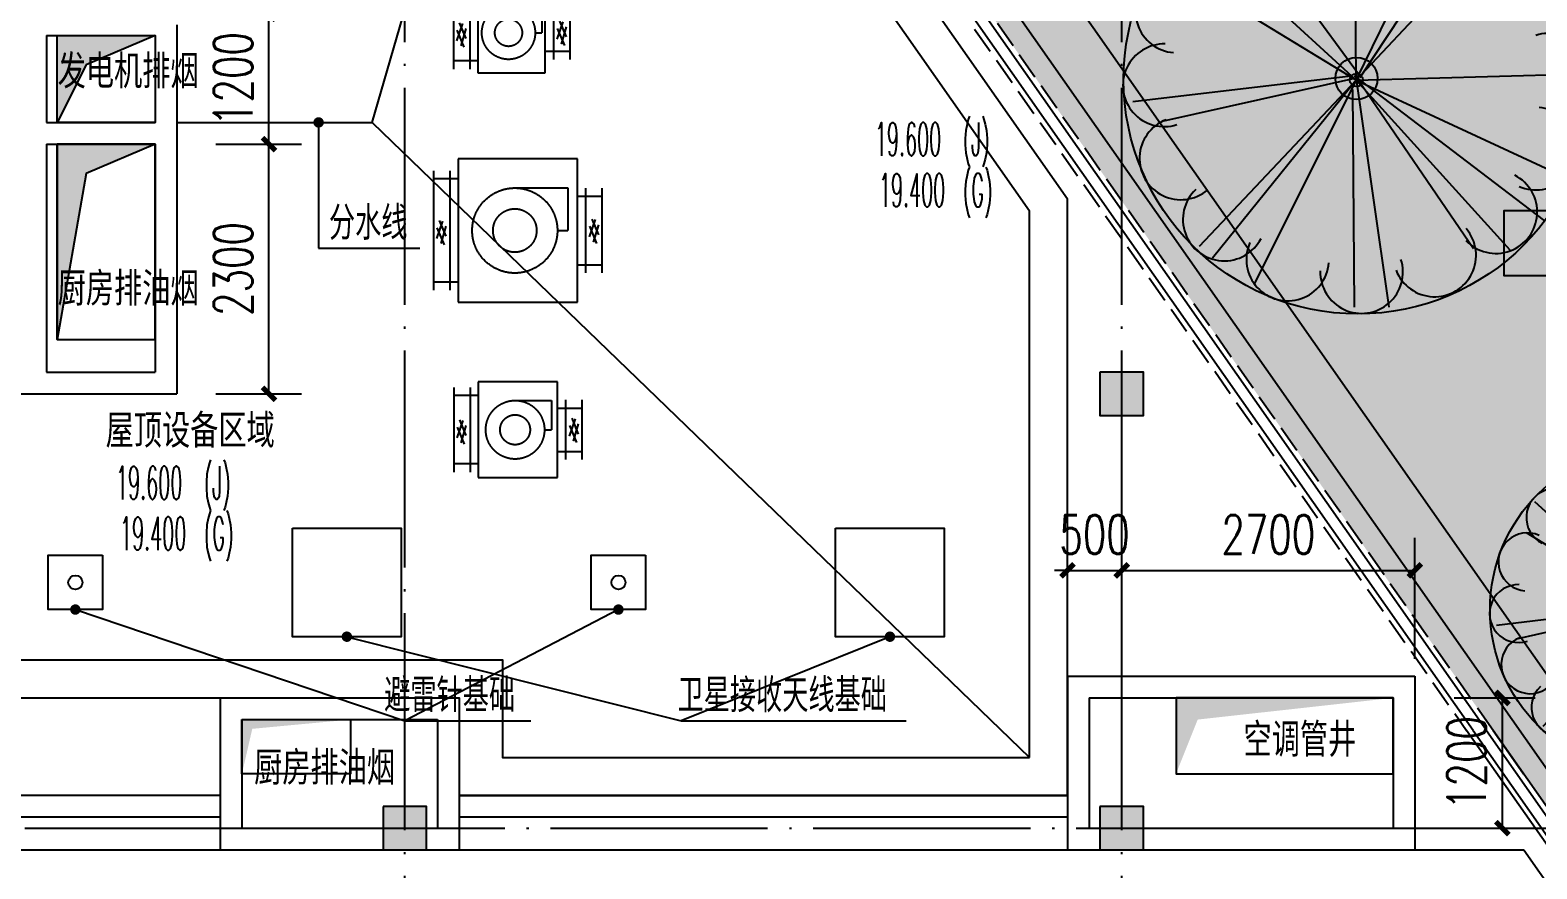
# Model space of a CAD drawing. Header units: millimetres. Extents: x 11476074 to 24729458, y -1239991 to 2813188.
# Drawn here: x 12574547 to 12588419, y 430038 to 437763 of the extents above; entities that cross this region are included whole.
import ezdxf

# ---------------------------------------------------------------- set-up
doc = ezdxf.new("R2010")
doc.units = ezdxf.units.MM
doc.header["$LTSCALE"] = 1000
for name, pattern in [('DASH', [0.35, 0.25, -0.1]), ('DASHED', [19.049999999999997, 12.7, -6.35]), ('DOTE', [2.4200000000000004, 2, -0.2, 0.02, -0.2])]:
    doc.linetypes.add(name, pattern=pattern)
for name, color, linetype in [('0风机', 1, 'Continuous'), ('20220819景观提资', 11, 'Continuous'), ('A-ANNO-DIMS', 3, 'Continuous'), ('A-ANNO-TEXT', 7, 'Continuous'), ('A-AXIS', 18, 'DOTE'), ('A-COLS', 6, 'Continuous'), ('A-DETL-0001', 1, 'Continuous'), ('A-WALL', 5, 'Continuous'), ('AXIS', 3, 'Continuous'), ('HZHZNEWPLOTLAYER#@$TT', 7, 'Continuous'), ('LA-DQ-deciduous', 62, 'Continuous'), ('LA-DQ-deciduous（图块层）', 62, 'Continuous'), ('LA-DQ-Q', 55, 'Continuous'), ('PUB_HATCH', 8, 'Continuous'), ('PUB_TEXT', 7, 'Continuous'), ('建筑-楼板开洞', 251, 'Continuous'), ('弱电线槽', 4, 'Continuous'), ('排水沟', 133, 'Continuous')]:
    doc.layers.add(name, color=color, linetype=linetype)
doc.layers.add('A-FLOR-PROJ', color=2, linetype='Continuous', lineweight=25)
doc.layers.add('ACS_PFG_F2', color=31, linetype='Continuous', lineweight=50)
doc.styles.add('_TCH_DIM', font='SIMPLEX.shx', dxfattribs={"width": 0.6, "bigfont": 'GBCBIG.shx'})
doc.styles.add('_TCH_DIM_T3', font='SIMPLEX', dxfattribs={"width": 0.7058823529411765, "bigfont": 'GBCBIG'})
doc.styles.add('TITXV', font='', dxfattribs={"width": 0.7})
doc.styles.add('宋体', font='', dxfattribs={"width": 0.65})
doc.styles.get('TITXV').set_extended_font_data('SimSun')
doc.styles.get('宋体').set_extended_font_data('SimSun')
doc.dimstyles.new('_TCH_ARCH&&120', dxfattribs={"dimtxt": 357, "dimasz": 120, "dimexe": 300, "dimexo": 360, "dimgap": 151.5, "dimtad": 1, "dimdec": 0, "dimzin": 0, "dimdsep": 46, "dimtxsty": '_TCH_DIM_T3', "dimblk": 'ARCHTICK', "dimcen": 0.09, "dimclrt": 7, "dimazin": 2, "dimtfac": 1, "dimtdec": 0, "dimtix": 1, "dimtmove": 2, "dimatfit": 3, "dimfxl": 0, "dimtolj": 1, "dimtzin": 0, "dimarcsym": 0})

# ---------------------------------------------------------------- blocks, each defined once
blk = doc.blocks.new('A$C63423BDE')
at = {"layer": '0风机', "color": 1}
for p, q in [((124.9997378438711, 1070.00014301762), (614.9997378438711, 1070.00014301762)), ((199.9997378438711, 920.0001430176198), (199.9997378438711, 1070.00014301762)), ((539.9997378438711, 920.0001430176198), (539.9997378438711, 1070.00014301762)), ((739.9997378438711, 845.0001430176198), (-0.0002621561288833618, 845.0001430176198)), ((-0.0002621561288833618, 845.0001430176198), (-0.0002621561288833618, 225.0001430176198)), ((124.9997378438711, 920.0001430176198), (614.9997378438711, 920.0001430176198)), ((199.9997378438711, 845.0001430176198), (199.9997378438711, 920.0001430176198)), ((539.9997378438711, 845.0001430176198), (539.9997378438711, 920.0001430176198)), ((739.9997378438711, 225.0001430176198), (739.9997378438711, 845.0001430176198)), ((-0.0002621561288833618, 225.0001430176198), (739.9997378438711, 225.0001430176198)), ((34.99973784387112, 150.0001430176198), (704.9997378438711, 150.0001430176198)), ((109.9997378438711, 225.0001430176198), (109.9997378438711, 150.0001430176198)), ((109.9997378438711, 150.0001430176198), (109.9997378438711, 0.0001430176198482513)), ((629.9997378438711, 225.0001430176198), (629.9997378438711, 150.0001430176198)), ((629.9997378438711, 150.0001430176198), (629.9997378438711, 0.0001430176198482513)), ((34.99973784387112, 0.0001430176198482513), (704.9997378438711, 0.0001430176198482513))]:
    blk.add_line(p, q, dxfattribs=at)
at = {"layer": '0风机', "color": 8}
for p, q in [((409.1436584815383, 1039.991908650845), (264.6766064837575, 979.4016794972122)), ((269.550550609827, 1007.483007710427), (429.4571244418621, 952.3980302773416)), ((316.5129660367966, 1036.687459211797), (476.4195398613811, 990.4186749868095)), ((488.5432344377041, 1023.4696614407), (330.8450659438968, 957.3676885180175)), ((423.2632879093289, 115.6319553516805), (278.7962359040976, 55.0417261980474)), ((283.6701800376177, 83.12305441126227), (443.5767538622022, 28.03807697817683)), ((330.6325954645872, 112.3275059126318), (490.5391692891717, 66.05872168764472)), ((502.6628638654947, 99.10970814153552), (344.9646953716874, 33.00773523375392))]:
    blk.add_line(p, q, dxfattribs=at)
at = {"layer": '0风机', "color": 8, "linetype": 'DASHED', "ltscale": 0.5}
for p, q in [((124.5556478872895, 812.0952687673271), (369.9997378438711, 812.0952687673271)), ((124.5556478872895, 506.3940939418972), (124.5556478872895, 812.0952687673271)), ((369.9997378438711, 751.8381838910282), (369.9997378438711, 812.0952687673271))]:
    blk.add_line(p, q, dxfattribs=at)
for radius in [245.4440899573266, 125.4440899573266]:
    blk.add_circle((369.9997378438711, 506.3940939418972), radius, dxfattribs=at)
blk = doc.blocks.new('A$C66DF000A')
at = {"layer": '0风机'}
for p, q in [((164.9992314875126, 1179.999892726541), (714.9992314875126, 1179.999892726541)), ((239.9992314875126, 1029.999892726541), (239.9992314875126, 1179.999892726541)), ((639.9992314875126, 1029.999892726541), (639.9992314875126, 1179.999892726541)), ((164.9992314875126, 1029.999892726541), (714.9992314875126, 1029.999892726541)), ((239.9992314875126, 954.9998927265406), (239.9992314875126, 1029.999892726541)), ((639.9992314875126, 954.9998927265406), (639.9992314875126, 1029.999892726541)), ((-0.000768512487411499, 954.9998927265406), (-0.000768512487411499, 224.9998927265406)), ((879.9992314875126, 954.9998927265406), (-0.000768512487411499, 954.9998927265406)), ((879.9992314875126, 224.9998927265406), (879.9992314875126, 954.9998927265406)), ((-0.000768512487411499, 224.9998927265406), (879.9992314875126, 224.9998927265406)), ((49.99923148751259, 149.9998927265406), (829.9992314875126, 149.9998927265406)), ((124.9992314875126, 224.9998927265406), (124.9992314875126, 149.9998927265406)), ((124.9992314875126, 149.9998927265406), (124.9992314875126, -0.0001072734594345093)), ((754.9992314875126, 224.9998927265406), (754.9992314875126, 149.9998927265406)), ((754.9992314875126, 149.9998927265406), (754.9992314875126, -0.0001072734594345093)), ((49.99923148751259, -0.0001072734594345093), (829.9992314875126, -0.0001072734594345093))]:
    blk.add_line(p, q, dxfattribs=at)
at = {"layer": '0风机', "color": 8}
for p, q in [((479.1431521475315, 1149.991658344865), (334.6761001050472, 1089.401429191232)), ((339.5500442683697, 1117.482757404447), (499.4566181004047, 1062.39777995646)), ((386.5124596655369, 1146.687208905816), (546.419033497572, 1100.418424680829)), ((558.5427280962467, 1133.469411149621), (400.8445595800877, 1067.367438212037)), ((493.2627815902233, 115.6317050606012), (348.795729547739, 55.04147590696812)), ((353.6696737110615, 83.12280412018299), (513.5762475430965, 28.03782667219639)), ((400.6320891082287, 112.3272556215525), (560.5386629402637, 66.05847139656544)), ((572.6623575389385, 99.1094578653574), (414.9641890227795, 33.00748492777348))]:
    blk.add_line(p, q, dxfattribs=at)
at = {"layer": '0风机', "color": 8, "linetype": 'DASHED', "ltscale": 0.5}
for p, q in [((170.0107325613499, 901.0163356214762), (439.9992314875126, 901.0163356214762)), ((170.0107325613499, 564.7450432926416), (170.0107325613499, 901.0163356214762)), ((439.9992314875126, 834.733542278409), (439.9992314875126, 901.0163356214762))]:
    blk.add_line(p, q, dxfattribs=at)
for radius in [269.9884989530593, 137.9884989530593]:
    blk.add_circle((439.9992314875126, 564.7450432926416), radius, dxfattribs=at)
blk = doc.blocks.new('A$C559A2C73')
at = {"layer": '0风机'}
for p, q in [((270.0008267611265, 1550.000055320561), (1050.000826761127, 1550.000055320561)), ((345.0008267611265, 1400.000055320561), (345.0008267611265, 1550.000055320561)), ((975.0008267611265, 1400.000055320561), (975.0008267611265, 1550.000055320561)), ((270.0008267611265, 1400.000055320561), (1050.000826761127, 1400.000055320561)), ((345.0008267611265, 1325.000055320561), (345.0008267611265, 1400.000055320561)), ((975.0008267611265, 1325.000055320561), (975.0008267611265, 1400.000055320561)), ((1320.000826761127, 1325.000055320561), (0.0008267611265182495, 1325.000055320561)), ((0.0008267611265182495, 1325.000055320561), (0.0008267611265182495, 225.0000553205609)), ((1320.000826761127, 225.0000553205609), (1320.000826761127, 1325.000055320561)), ((0.0008267611265182495, 225.0000553205609), (1320.000826761127, 225.0000553205609)), ((110.0008267611265, 150.0000553205609), (1210.000826761127, 150.0000553205609)), ((185.0008267611265, 225.0000553205609), (185.0008267611265, 150.0000553205609)), ((185.0008267611265, 150.0000553205609), (185.0008267611265, 5.532056093215942e-05)), ((1135.000826761127, 225.0000553205609), (1135.000826761127, 150.0000553205609)), ((1135.000826761127, 150.0000553205609), (1135.000826761127, 5.532056093215942e-05)), ((110.0008267611265, 5.532056093215942e-05), (1210.000826761127, 5.532056093215942e-05))]:
    blk.add_line(p, q, dxfattribs=at)
at = {"layer": '0风机', "color": 8}
for p, q in [((699.1447474211454, 1519.991820938885), (554.6776953786612, 1459.401591785252)), ((559.5516395419836, 1487.482919998467), (719.4582133740187, 1432.39794255048)), ((606.5140549391508, 1516.687371499836), (766.4206287711859, 1470.418587274849)), ((778.5443233698606, 1503.469573743641), (620.8461548537016, 1437.367600806057)), ((713.2643768042326, 115.6318676546216), (568.797324821353, 55.04163850098848)), ((573.6712689250708, 83.12296671420336), (733.5778427571058, 28.03798926621675)), ((620.6336843818426, 112.3274182155728), (780.5402582138777, 66.0586339905858)), ((792.6639527529478, 99.10962045937777), (634.9657842963934, 33.00764752179384))]:
    blk.add_line(p, q, dxfattribs=at)
at = {"layer": '0风机', "color": 8, "linetype": 'DASHED', "ltscale": 0.5}
for p, q in [((267.9775262922049, 1235.964579589665), (660.0008267611265, 1235.964579589665)), ((267.9775262922049, 747.698663122952), (267.9775262922049, 1235.964579589665)), ((660.0008267611265, 1139.721963591874), (660.0008267611265, 1235.964579589665))]:
    blk.add_line(p, q, dxfattribs=at)
for radius in [392.0233004798422, 200.3593004798422]:
    blk.add_circle((660.0008267611265, 747.698663122952), radius, dxfattribs=at)
blk = doc.blocks.new('A$C116B2636')
at = {"layer": 'ACS_PFG_F2', "rotation": 270}
for name, p in [('A$C63423BDE', (11332.5893201232, 16861.91838283325, -12170)), ('A$C559A2C73', (11149.30176527798, 15330.28564550227)), ('A$C66DF000A', (11334.84184389934, 13275.24244255025))]:
    blk.add_blockref(name, p, dxfattribs=at)
blk = doc.blocks.new('_FZH')
blk.add_lwpolyline([(-0.5, -0.5), (0.5, -0.5), (0.5, 0.5), (-0.5, 0.5)], close=True)
at = {"layer": 'PUB_HATCH'}
blk.add_solid([(-0.5, -0.5), (0.5, -0.5), (-0.5, 0.5), (0.5, 0.5)], dxfattribs=at)
blk = doc.blocks.new('asdgsdfgdf')
at = {"layer": 'A-COLS', "color": 5, "xscale": 400, "yscale": 400, "zscale": 400, "rotation": 270}
blk.add_blockref('_FZH', (-19699.98514414765, 70300.00000022352), dxfattribs=at)
at = {"layer": 'A-COLS', "xscale": 400, "yscale": 400, "zscale": 400, "rotation": 270}
for p in [(-26299.98514414765, 66300.00000022352), (-19699.98514414765, 66300.00000022352)]:
    blk.add_blockref('_FZH', p, dxfattribs=at)
blk = doc.blocks.new('A$C4c64bcbb')
at = {"layer": '弱电线槽', "color": 3}
for points in [[(-7342.795708164573, 3113.439372564666), (-6342.795708164573, 3113.439372564666), (-6342.795708164573, 2113.439372564666), (-7342.795708164573, 2113.439372564666)], [(-2342.795708164573, 3113.439372564666), (-1342.795708164573, 3113.439372564666), (-1342.795708164573, 2113.439372564666), (-2342.795708164573, 2113.439372564666)], [(-9092.733208164573, 2863.251872564782), (-9092.733208164573, 2363.251872564782), (-9592.733208164573, 2363.251872564666), (-9592.733208164573, 2863.251872564782)], [(-4092.733208164573, 2863.251872564782), (-4092.733208164573, 2363.251872564782), (-4592.733208164573, 2363.251872564666), (-4592.733208164573, 2863.251872564782)]]:
    blk.add_lwpolyline(points, close=True, dxfattribs=at)
for centre in [(-9342.733208164573, 2613.251872564666), (-4342.733208164573, 2613.251872564666)]:
    blk.add_circle(centre, 65, dxfattribs=at)
blk = doc.blocks.new('小叶榄仁（原有）')
at = {"layer": 'LA-DQ-Q'}
h = blk.add_hatch(color=256, dxfattribs=at)
edge = h.paths.add_edge_path()
edge.add_arc((-10.94041240284787, 1.935175598264323), 247.6300005471847, 0, 360)
at = {"layer": 'LA-DQ-deciduous'}
for p, q in [((-13.14831677800248, -15.8475344634935, -1.584445386208897e-09), (-35.03949283435213, 2666.864958643346, -1.584445386208897e-09)), ((-13.14831677776965, -15.84753375510627, -1.584445386208897e-09), (1160.40104166116, 2396.663077100777, -1.584445386208897e-09)), ((44.10817210353707, 34.35302830733417, -1.584445386208897e-09), (1341.96316183871, 1999.728234298309, -1.584445386208897e-09)), ((-13.14831677776965, -15.84753375510627, -1.584445386208897e-09), (-1991.770320501171, 1795.914180411492, -1.584445386208897e-09)), ((-1355.142298621122, 1918.682550363374, -1.584445386208897e-09), (44.10817210353707, 14.09097943759116, -1.584445386208897e-09)), ((-13.14831677776965, -15.84753375510627, -1.584445386208897e-09), (1820.895509304017, 1942.138366076178, -1.584445386208897e-09)), ((-13.14831748650613, -15.84753375510627, -1.584445386208897e-09), (-2130.398976361605, 1273.308554119678, -1.584445386208897e-09)), ((-2632.718815616561, -269.571006815866, -1.584445386208897e-09), (-77.56578233441542, 34.35302830731962, -1.584445386208897e-09)), ((-2267.696953719009, -492.4485212949658, -1.584445386208897e-09), (3.549668687166559, 14.09097943747474, -1.584445386208897e-09)), ((-37.00727891805218, 34.35302830733417, -1.584445386208897e-09), (2193.680840071531, -1667.621402173987, -1.584445386208897e-09)), ((-13.14831677776965, -15.84753375510627, -1.584445386208897e-09), (2668.671082520163, 56.74896100023761, -1.584445386208897e-09)), ((-13.14831677776965, -15.84753375510627, -1.584445386208897e-09), (-1854.930697494183, -1966.55591983987, -1.584445386208897e-09)), ((-13.14831677776965, -15.84753375510627, -1.584445386208897e-09), (-1698.090495442731, -2103.524568208959, -1.584445386208897e-09)), ((-13.14831748650613, -15.84753375510627, -1.584445386208897e-09), (-1213.436633325175, -2415.166917541181, -1.584445386208897e-09)), ((-57.28730817767064, -127.7400136891374, -1.584445386208897e-09), (-37.00727891804854, -2680.702078474205, -1.584445386208897e-09)), ((-16.72880546981105, -6.170232014716021, -1.584445386208897e-09), (368.5715298762152, -2680.702078474205, -1.584445386208897e-09)), ((-13.14831677776965, -15.84753375510627, -1.584445386208897e-09), (2418.841798178626, -1148.477052300572, -1.584445386208897e-09)), ((-13.14831677800248, -15.8475344634935, -1.584445386208897e-09), (1785.911513370698, -2006.025735055431, -1.584445386208897e-09)), ((3.549668686933728, -6.170232014614157, -1.584445386208897e-09), (1362.241635286955, -1991.807486875434, -1.584445386208897e-09))]:
    blk.add_line(p, q, dxfattribs=at)
blk.add_circle((-13.14830260839517, -15.84751887700986, -1.584445386208897e-09), 76.45409421031684, dxfattribs=at)
for centre, start, end in [((-74.91735145705024, 2235.526315683048, -1.584445386208897e-09), 358.5696050999313, 197.8385093945923), ((-931.7789359188137, 2040.512699475745, -1.584445386208897e-09), 21.06960509602557, 220.3385093966247), ((791.3480087986718, 2087.788672021241, -1.584445386208897e-09), 336.0696051001028, 175.3385093937526), ((-1648.787336134814, 1532.436878962573, -1.584445386208897e-09), 43.5696050953705, 242.8385093943065), ((1535.136095939906, 1619.791485601832, -1.584445386208897e-09), 313.5696051044858, 152.8385093975231), ((-2116.784523262639, 788.6487918214407, -1.584445386208897e-09), 66.0696051001222, 265.3385093867491), ((2043.211917161483, 902.7830853857013, -1.584445386208897e-09), 291.0696051047595, 130.3385093970581), ((2238.225533368535, 45.92150092427619, -1.584445386208897e-09), 268.5696050995525, 107.8385093965122), ((-2264.522166924311, -77.61656843438686, -1.584445386208897e-09), 88.56960509955246, 287.8385093965122), ((2090.487888998126, -820.3438593314349, -1.584445386208897e-09), 246.0696051001222, 85.33850938674918), ((-2069.508550717255, -934.4781536041846, -1.584445386208897e-09), 111.0696051047596, 310.3385093970581), ((1622.490702579034, -1564.131947181173, -1.584445386208897e-09), 223.5696050953705, 62.83850939430651), ((-1561.432730204189, -1651.486553820316, -1.584445386208897e-09), 133.5696051044858, 332.8385093975231), ((905.4823023630379, -2072.207767694359, -1.584445386208897e-09), 201.0696050960256, 40.33850939662477), ((-817.6446430627184, -2119.483740239739, -1.584445386208897e-09), 156.0696051001027, 355.3385093937526), ((48.62071719300366, -2267.221383901531, -1.584445386208897e-09), 178.5696050999313, 17.83850939860628)]:
    blk.add_arc(centre, 484.8509455513855, start, end, dxfattribs=at)
at = {"layer": 'LA-DQ-Q'}
for centre, radius in [((4.710164089923637, -12.18804854933114, -1.584445386208897e-09), 2745.916329502918), ((-10.94041240284787, 1.935175598264323, -1.584445386208897e-09), 247.6300005471847)]:
    blk.add_circle(centre, radius, dxfattribs=at)
blk = doc.blocks.new('A$C2E1F4B8B')
at = {"layer": '20220819景观提资'}
h = blk.add_hatch(dxfattribs=at)
h.set_pattern_fill('草坪或沼泽', color=68, scale=200)
h.set_pattern_definition([(0, (-25387.84065785818, -126494.3412717869), (800, 800), [120, -24, 32, -24, 120, -480]), (0, (-25427.84065785818, -126470.3412717869), (800, 800), [80, -60, 120, -60, 80, -400]), (0, (-25147.84065785818, -126150.3412717869), (800, 800), [100, -40, 100, -560]), (0, (-25547.84065785818, -125990.3412717869), (800, 800), [40, -80, 40, -640]), (90, (-25467.84065785818, -125990.3412717869), (-799.9999999999999, 800), [72, -728]), (90, (-25227.84065785818, -126470.3412717869), (-799.9999999999999, 800), [80, -720]), (90, (-25027.84065785818, -126150.3412717869), (-799.9999999999999, 800), [80, -720]), (45, (-25123.84065785818, -126478.3412717869), (8.881784197001252e-14, 800.0000000152198), [80, -1051.3708496]), (135, (-25331.84065785818, -126478.3412717869), (-800.0000000152198, 8.881784197001252e-14), [80, -1051.3708496]), (63.43494882, (-25147.84065785818, -126474.3412717869), (4.07989197981351e-08, 800.0000000000751), [79.99999999999966, -1708.854381599994]), (75.96375653, (-25187.84065785818, -126470.3412717869), (2.895186312912301e-08, 799.9999998801562), [80, -3218.4845008]), (75.96375653, (-24987.84065785818, -126150.3412717869), (2.895186312912301e-08, 799.9999998801562), [64, -3234.4845008]), (75.96375653, (-25451.84065785818, -125990.3412717869), (2.895186312912301e-08, 799.9999998801562), [56.00000000000001, -3242.4845008]), (104.03624347, (-25267.84065785818, -126470.3412717869), (-2.895177431128104e-08, 799.9999998801561), [80, -3218.4845008]), (104.03624347, (-25067.84065785818, -126150.3412717869), (-2.895177431128104e-08, 799.9999998801561), [64, -3234.4845008]), (104.03624347, (-25483.84065785818, -125990.3412717869), (-2.895177431128104e-08, 799.9999998801561), [56.00000000000001, -3242.4845008]), (116.5650512, (-25307.84065785818, -126474.3412717869), (-3.200518516877082e-07, 800.0000000000751), [79.99999999999966, -1708.853438159995])])
edge = h.paths.add_edge_path()
edge.add_arc((44235.03302104585, 65460.19666857913), 1750.281827330589, 359.9999999999981, 395.0919296702629)
edge.add_line((45667.16734756716, 66466.41620023368), (38842.05902526341, 76200.00064780674))
edge.add_line((38842.05902526341, 76200.00064780674), (37506.00188682973, 76200.00064780674))
edge.add_line((37506.00188682973, 76200.00064780674), (37234.90337568149, 76200.00064780674))
edge.add_line((37234.90337568149, 76200.00064780674), (37234.90337564051, 77700.00064878678))
edge.add_line((37234.90337564051, 77700.00064878678), (35934.90337568149, 77700.00064864435))
edge.add_line((35934.90337568149, 77700.00064864435), (34734.90337615088, 77700.00064864196))
edge.add_line((34734.90337615088, 77700.00064864196), (34734.90337615088, 85100.00064847118))
edge.add_line((34734.90337615088, 85100.00064847118), (34979.15078326128, 85192.41365964763))
edge.add_line((34979.15078326128, 85192.41365964763), (32340.76100268587, 83499.46398145228))
edge.add_line((32340.76100268587, 83499.46398145228), (32534.90337567963, 83500.0006484706))
edge.add_line((32534.90337567963, 83500.0006484706), (28299.1942888163, 83500.0006484706))
edge.add_line((28299.1942888163, 83500.0006484706), (28299.1942888163, 81108.01779704524))
edge.add_line((28299.1942888163, 81108.01779704524), (28299.1942888163, 78471.41128980304))
edge.add_line((28299.1942888163, 78471.41128980304), (32556.41195427999, 78468.58075166022))
edge.add_line((32556.41195427999, 78468.58075166022), (32556.41195427999, 73287.2103908073))
edge.add_line((32556.41195427999, 73287.2103908073), (35556.41195427999, 73287.2103908073))
edge.add_line((35556.41195427999, 73287.2103908073), (35556.41195427999, 72687.21039080725))
edge.add_line((35556.41195427999, 72687.21039080725), (38201.07197054662, 72687.21039080719))
edge.add_line((38201.07197054662, 72687.21039080719), (38201.07197054662, 73587.21039080719))
edge.add_line((38201.07197054662, 73587.21039080719), (40001.07197054662, 73587.21039080719))
edge.add_line((40001.07197054662, 73587.21039080719), (40001.07197054662, 71787.21039080719))
edge.add_line((40001.07197054662, 71787.21039080719), (38201.07197054662, 71787.21039080719))
edge.add_line((38201.07197054662, 71787.21039080719), (33618.63280291297, 71787.21039080725))
edge.add_line((33618.63280291297, 71787.21039080725), (33618.63280291297, 72687.2103908073))
edge.add_line((33618.63280291297, 72687.2103908073), (32556.41195427999, 72687.2103908073))
edge.add_line((32556.41195427999, 72687.2103908073), (32556.41195427999, 73287.2103908073))
edge.add_line((32556.41195427999, 73287.2103908073), (32556.41195427999, 78468.58075166022))
edge.add_line((32556.41195427999, 78468.58075166022), (28299.1942888163, 78471.41128980304))
edge.add_line((28299.1942888163, 78471.41128980304), (28299.1942888163, 81108.01779704524))
edge.add_line((28299.1942888163, 81108.01779704524), (28299.1942888163, 83500.0006484706))
edge.add_line((28299.1942888163, 83500.0006484706), (32768.9294820521, 84300.00064870104))
edge.add_line((32768.9294820521, 84300.00064870104), (33817.1908488404, 84300.00064870104))
edge.add_line((33817.1908488404, 84300.00064870104), (34979.15078326128, 85192.41365964763))
edge.add_line((34979.15078326128, 85192.41365964763), (36171.93788168393, 86028.88482753438))
edge.add_line((36171.93788168393, 86028.88482753438), (33186.35082904622, 90286.3882864039))
edge.add_line((33186.35082904622, 90286.3882864039), (26614.80795762874, 85677.89035335666))
edge.add_arc((24692.27143556066, 88307.12063614314), 3257.145768707182, 271.3534578363299, 306.1748867744918, ccw=False)
edge.add_line((24769.20553999394, 85050.88358976843), (22434.90337610617, 85050.00064880704))
edge.add_arc((22408.27459586971, 82298.71859098191), 2751.41092053647, 89.44546976635137, 125.0366461313441)
edge.add_line((20828.68891207501, 84551.5326359488), (19610.36785474047, 83697.14726794005))
edge.add_arc((20198.54149036668, 80755.37029179418), 3000.000000504608, 35.03463536420662, 101.30652853263098, ccw=False)
edge.add_line((22654.95699187182, 82477.58482169168), (34282.36221253499, 65893.27553032362))
edge.add_arc((31825.94671132974, 64171.06100086292), 3000.000000007833, -54.965364639041525, 35.034635360664026, ccw=False)
edge.add_line((33548.16124080308, 61714.64549966651), (27598.92720438167, 57543.58515107376))
edge.add_arc((25876.71267491952, 60000.00065226614), 2999.999999998135, 270, 305.03463536082774, ccw=False)
edge.add_line((25876.71267491952, 57000.00065226789), (6534.903375452384, 57000.00065226801))
edge.add_arc((6534.903375452384, 60000.00065226801), 3000, 180, 270, ccw=False)
edge.add_line((3534.903375452384, 60000.00065226801), (3534.903375877067, 67789.64020911691))
edge.add_line((3534.903375877067, 67789.64020911691), (2225.692439511418, 66888.5942003557))
edge.add_arc((4120.704716337845, 64580.63048071286), 2986.263226929347, 129.3885766251655, 178.9922445954067)
edge.add_line((1134.903393598273, 64633.15211089753), (1134.903359249234, 55900.00066800026))
edge.add_line((1134.903359249234, 55900.00066800026), (5084.903371440247, 55900.00065226801))
edge.add_line((5084.903371440247, 55900.00065226801), (31718.62036191672, 55900.00065226801))
edge.add_line((31718.62036191672, 55900.00065226801), (31718.62036191672, 58600.00065226801))
edge.add_line((31718.62036191672, 58600.00065226801), (30245.18492887542, 58600.00065226801))
edge.add_line((30245.18492887542, 58600.00065226801), (30245.18492887542, 59000.00065226801))
edge.add_line((30245.18492887542, 59000.00065226801), (35469.94578374922, 59000.00065226801))
edge.add_line((35469.94578374922, 59000.00065226801), (35469.94578374922, 60499.95192970871))
edge.add_line((35469.94578374922, 60499.95192970871), (33405.96512493119, 60499.95397467166))
edge.add_line((33405.96512493119, 60499.95397467166), (33405.96512493119, 60899.95397467166))
edge.add_line((33405.96512493119, 60899.95397467166), (40285.23510343395, 60899.94715878792))
edge.add_line((40285.23510343395, 60899.94715878792), (40285.23964710534, 60899.94715880201))
edge.add_line((40285.23964710534, 60899.94715880201), (40285.23964710534, 61499.95274876029))
edge.add_line((40285.23964710534, 61499.95274876029), (42085.23964710534, 61499.95274876029))
edge.add_line((42085.23964710534, 61499.95274876029), (42085.23964710534, 60899.89944822114))
edge.add_line((42085.23964710534, 60899.89944822114), (45985.31484837644, 60899.81084136612))
edge.add_line((45985.31484837644, 60899.81084136612), (45985.31484837644, 65460.19666857907))
h.paths.add_polyline_path([(35284.90232702345, 75502.28238839738), (35284.90232702345, 76102.28238839738), (37084.90232702345, 76102.28238839738), (37084.90232702345, 75502.28238839738)], flags=16)
h.paths.add_polyline_path([(34684.90232702531, 76202.28238839738), (34684.90232702531, 77500.00064870104), (36484.90232702531, 77500.00064870104), (36484.90232702531, 76202.28238839738)], flags=16)
h.paths.add_polyline_path([(36184.90232702345, 74802.28238839738), (34384.90232702345, 74802.28238839738), (34384.90232702345, 75402.28238839738), (36184.90232702345, 75402.28238839738)], flags=16)
h.paths.add_polyline_path([(36184.90232702345, 74102.28238839738), (34384.90232702345, 74102.28238839738), (34384.90232702345, 74702.28238839738), (36184.90232702345, 74702.28238839738)], flags=16)
h.paths.add_polyline_path([(35556.41195427999, 73387.26369134634), (33756.41195427999, 73387.26369134634), (33756.41195427999, 73987.26369134634), (35556.41195427999, 73987.26369134634)], flags=16)
h.paths.add_polyline_path([(35556.41195427999, 73287.2103908073), (35556.41195427999, 72687.2103908073), (32556.41195427999, 72687.2103908073), (32556.41195427999, 73287.2103908073)], flags=17)
h.paths.add_polyline_path([(36335.92681469209, 71087.21039080719), (34535.92681469209, 71087.21039080719), (34535.92681469209, 71687.21039080719), (36335.92681469209, 71687.21039080719)], flags=16)
h.paths.add_polyline_path([(36335.92681469209, 70387.21039080719), (34835.92681469209, 70387.21039080719), (34835.92681469209, 70987.21039080719), (36335.92681469209, 70987.21039080719)], flags=16)
h.paths.add_polyline_path([(36635.92681469209, 69687.21039080719), (34835.92681469209, 69687.21039080719), (34835.92681469209, 70287.21039080719), (36635.92681469209, 70287.21039080719)], flags=16)
h.paths.add_polyline_path([(36635.92681469209, 67787.21039080719), (36635.92681469209, 69587.21039080719), (42635.92681469209, 69587.21039080719), (42635.92681469209, 67787.21039080719), (40835.92681469209, 67787.21039080719)], flags=16)
h.paths.add_polyline_path([(36535.92681469209, 67787.21039080719), (35785.209626792, 67787.21039080719), (35785.209626792, 69587.21039080719), (36535.92681469209, 69587.21039080719)], flags=16)
h.paths.add_polyline_path([(35785.209626792, 67087.21039080719), (35785.209626792, 67687.21039080719), (38785.209626792, 67687.21039080719), (38785.209626792, 67087.21039080719)], flags=16)
h.paths.add_polyline_path([(35934.90337600745, 65707.21039086534), (35934.90337610804, 66987.21039080719), (38634.90337610804, 66987.21039080719), (38634.90337600745, 65707.21039086534)], flags=16)
h.paths.add_polyline_path([(37585.209626792, 65093.55553246988), (37585.209626792, 65693.55553246988), (37585.20962670632, 65707.21039068943), (39385.20962670632, 65707.21039068943), (39385.209626792, 65693.60883300897), (39385.209626792, 65093.55553246988)], flags=16)
h.paths.add_polyline_path([(39485.209626792, 64393.55553246988), (39485.209626792, 65693.60883300897), (43444.67927092314, 65693.60883300897), (43444.67927092314, 65693.55553246994), (45244.67927092314, 65693.55553246994), (45244.67927092314, 63893.55553246994), (43444.67927092314, 63893.55553246994), (43444.67927092314, 64393.55553246988)], flags=16)
h.paths.add_polyline_path([(38131.28054163046, 63693.55553246982), (38131.28054163046, 64293.55553246982), (40831.28054163046, 64293.55553246994), (40831.28054163046, 63693.55553246994)], flags=16)
h.paths.add_polyline_path([(36985.209626792, 64393.55553246982), (36985.209626792, 64993.55553246982), (39385.209626792, 64993.55553246988), (39385.209626792, 64393.55553246988)], flags=16)
h.paths.add_polyline_path([(39385.20962670632, 65707.21039068943), (39385.209626792, 65693.60883300897), (37585.209626792, 65693.60883300897), (37585.20962670632, 65707.21039068943)], flags=0)
h.paths.add_polyline_path([(39631.28054163046, 62993.55553246994), (39631.28054163046, 63593.55553246994), (41431.28054163046, 63593.55553246994), (41431.28054163046, 62993.55553246994)], flags=16)
h.paths.add_polyline_path([(40531.28054163046, 62893.55553246994), (42031.28054163046, 62893.55553246994), (42031.28054163046, 62293.55553246994), (40531.28054163046, 62293.55553246994)], flags=16)
h.paths.add_polyline_path([(40531.28054163046, 62193.55553246994), (42331.28054163046, 62193.55553246994), (42331.28054163046, 61593.55553246994), (40531.28054163046, 61593.55553246994)], flags=16)
blk.add_lwpolyline([(35556.41195427999, 73287.21039080725), (35556.41195427999, 72687.21039080725), (32556.41195427999, 72687.21039080725), (32556.41195427999, 73287.21039080725)], close=True, dxfattribs=at)
at = {"layer": 'LA-DQ-deciduous（图块层）', "color": 0}
for p, xscale, yscale, zscale in [((31205.46538077667, 74502.82825344236, 1.244522275720567e-09), 0.7854624000000001, 0.7854624000000001, 0.7854624000000001), ((33933.22948940471, 69618.87816692749), 0.54982368, 0.54982368, 0.54982368)]:
    blk.add_blockref('小叶榄仁（原有）', p, dxfattribs=dict(at, xscale=xscale, yscale=yscale, zscale=zscale))
blk = doc.blocks.new('sdgsdgh')
at = {"color": 2}
for p, q in [((45956.06103700772, 78082.9169114955), (38799.94854158722, 88289.7670810466)), ((46078.19021257013, 78082.9169114955), (38881.82905829139, 88347.17423203128))]:
    blk.add_line(p, q, dxfattribs=at)
for points in [[(46078.19021257013, 78082.9169114951), (47925.91246757284, 75447.48821695923, -0.414213562373024), (47203.94817870483, 71338.50202014658), (41254.71414211579, 67167.44167143572, -0.1540694300666023), (39561.2031883169, 66632.91691439424), (20219.39388884604, 66632.91691439471, -0.4142135623730951), (17269.39388884604, 69582.91691439471), (17269.39388884604, 80758.58960328018, -0.2445382749205991), (18525.8829350397, 83174.06484623719), (32189.52105026878, 92753.76179731434, -0.4142135623929659), (36298.50724691153, 92031.7975083316)], [(45956.06103700772, 78082.91691149573), (47844.03195086867, 75390.08106597711, -0.4142135623729188), (47146.54102772474, 71420.3825368529), (41197.3069911357, 67249.32218814216, -0.1540694300669183), (39561.20318832248, 66732.91691439511), (20219.39388884604, 66732.91691439471, -0.414213562373095), (17369.39388884604, 69582.91691439471), (17369.39388884604, 80758.58960328018, -0.2445382749205936), (18583.29008601606, 83092.18432952679), (32246.92820124887, 92671.8812806079, -0.4142135623932658), (36216.6267301999, 91974.39035735402)]]:
    blk.add_lwpolyline(points, format="xyb", dxfattribs=at)
at = {"layer": 'A-DETL-0001', "linetype": 'DASH'}
for p, q in [((46139.25480034761, 78082.9169114955), (40524.76880194433, 86090.92648392991)), ((40361.0077685304, 85976.11218196631), (45894.99644922465, 78082.9169114955))]:
    blk.add_line(p, q, dxfattribs=at)
at = {"layer": 'A-DETL-0001'}
for p, q in [((47803.09169188701, 75361.37749138114), (45894.99644922838, 78082.91691149556)), ((47966.85272529908, 75476.19179334532), (46139.25480035134, 78082.91691149556)), ((46139.25480034947, 78082.91691149544), (46419.69832118414, 77682.91691149538))]:
    blk.add_line(p, q, dxfattribs=at)
at = {"layer": 'A-FLOR-PROJ'}
for p, q in [((34419.39388762787, 77482.91690122045), (31519.39388908632, 77482.91691081063)), ((42219.39388775453, 77482.91690122045), (36619.39388745092, 77482.91691081063)), ((34419.39388762787, 77282.91690135218), (31519.39388908632, 77282.91691081063)), ((42219.39388775453, 77282.91690135218), (36619.39388745092, 77282.91691081063))]:
    blk.add_line(p, q, dxfattribs=at)
blk = doc.blocks.new('_ArchTick')
at = {"color": 0, "linetype": 'ByBlock', "const_width": 0.4}
blk.add_lwpolyline([(-0.5, -0.5), (0.5, 0.5)], dxfattribs=at)
blk = doc.blocks.new('*D6950')
at = {"layer": 'A-ANNO-DIMS', "color": 0, "lineweight": -2, "transparency": 16777216}
for p, q in [((12576256.81071001, 436713.2142520924), (12577045.19175446, 436713.2142520924)), ((12576745.19175446, 434413.2142513021), (12576745.19175446, 436713.2142520924)), ((12576256.81071001, 434413.2142513021), (12577045.19175446, 434413.2142513021))]:
    blk.add_line(p, q, dxfattribs=at)
at = {"layer": 'Defpoints', "color": 0, "transparency": 16777216}
for p in [(12575896.81071001, 436713.2142520924), (12576745.19175446, 436713.2142520924), (12575896.81071001, 434413.2142513021)]:
    blk.add_point(p, dxfattribs=at)
at = {"layer": 'A-ANNO-DIMS', "color": 0, "lineweight": -2, "transparency": 16777216, "xscale": 120, "yscale": 120, "zscale": 120}
for p, rotation in [((12576745.19175446, 436713.2142520924), 90), ((12576745.19175446, 434413.2142513021), 270)]:
    blk.add_blockref('_ArchTick', p, dxfattribs=dict(at, rotation=rotation))
at = {"layer": 'A-ANNO-DIMS', "color": 7, "transparency": 16777216, "insert": (12576415.19175446, 435563.2142516993), "char_height": 357, "attachment_point": 5, "rotation": 90, "style": '_TCH_DIM_T3'}
blk.add_mtext('\\A1;2300', dxfattribs=at)
blk = doc.blocks.new('*D6951')
at = {"layer": 'A-ANNO-DIMS', "color": 0, "lineweight": -2, "transparency": 16777216}
for p, q in [((12576256.81071001, 437913.2142519818), (12577045.19175446, 437913.2142519818)), ((12576745.19175446, 436713.2142520924), (12576745.19175446, 437913.2142519818)), ((12576256.81071001, 436713.2142520924), (12577045.19175446, 436713.2142520924))]:
    blk.add_line(p, q, dxfattribs=at)
at = {"layer": 'Defpoints', "color": 0, "transparency": 16777216}
for p in [(12575896.81071001, 437913.2142519818), (12576745.19175446, 437913.2142519818), (12575896.81071001, 436713.2142520924)]:
    blk.add_point(p, dxfattribs=at)
at = {"layer": 'A-ANNO-DIMS', "color": 0, "lineweight": -2, "transparency": 16777216, "xscale": 120, "yscale": 120, "zscale": 120}
for p, rotation in [((12576745.19175446, 437913.2142519818), 90), ((12576745.19175446, 436713.2142520924), 270)]:
    blk.add_blockref('_ArchTick', p, dxfattribs=dict(at, rotation=rotation))
at = {"layer": 'A-ANNO-DIMS', "color": 7, "transparency": 16777216, "insert": (12576415.19175446, 437313.2142520391), "char_height": 357, "attachment_point": 5, "rotation": 90, "style": '_TCH_DIM_T3'}
blk.add_mtext('\\A1;1200', dxfattribs=at)
blk = doc.blocks.new('*D6972')
at = {"layer": 'A-ANNO-DIMS', "color": 0, "lineweight": -2, "transparency": 16777216}
for p, q in [((12584596.81071041, 431973.2142499677), (12584596.81071041, 433087.7083618633)), ((12587296.81071002, 431973.2142499677), (12587296.81071002, 433087.7083618633)), ((12584596.81071041, 432787.7083618633), (12587296.81071002, 432787.7083618633))]:
    blk.add_line(p, q, dxfattribs=at)
at = {"layer": 'Defpoints', "color": 0, "transparency": 16777216}
for p in [(12587296.81071002, 432787.7083618633), (12584596.81071041, 431613.2142499677), (12587296.81071002, 431613.2142499677)]:
    blk.add_point(p, dxfattribs=at)
at = {"layer": 'A-ANNO-DIMS', "color": 0, "lineweight": -2, "transparency": 16777216, "xscale": 120, "yscale": 120, "zscale": 120, "rotation": 180}
blk.add_blockref('_ArchTick', (12584596.81071041, 432787.7083618633), dxfattribs=at)
at = {"layer": 'A-ANNO-DIMS', "color": 0, "lineweight": -2, "transparency": 16777216, "xscale": 120, "yscale": 120, "zscale": 120}
blk.add_blockref('_ArchTick', (12587296.81071002, 432787.7083618633), dxfattribs=at)
at = {"layer": 'A-ANNO-DIMS', "color": 7, "transparency": 16777216, "insert": (12585946.81071022, 433117.7083618633), "char_height": 357, "attachment_point": 5, "style": '_TCH_DIM_T3'}
blk.add_mtext('\\A1;2700', dxfattribs=at)
blk = doc.blocks.new('*D6973')
at = {"layer": 'A-ANNO-DIMS', "color": 0, "lineweight": -2, "transparency": 16777216}
for p, q in [((12584096.81070972, 431973.2142499677), (12584096.81070972, 433087.7083618633)), ((12584596.81071041, 431973.2142499677), (12584596.81071041, 433087.7083618633)), ((12584096.81070972, 432787.7083618633), (12583976.81070972, 432787.7083618633)), ((12584096.81070972, 432787.7083618633), (12584596.81071041, 432787.7083618633)), ((12584596.81071041, 432787.7083618633), (12584716.81071041, 432787.7083618633))]:
    blk.add_line(p, q, dxfattribs=at)
at = {"layer": 'Defpoints', "color": 0, "transparency": 16777216}
for p in [(12584596.81071041, 432787.7083618633), (12584096.81070972, 431613.2142499677), (12584596.81071041, 431613.2142499677)]:
    blk.add_point(p, dxfattribs=at)
at = {"layer": 'A-ANNO-DIMS', "color": 0, "lineweight": -2, "transparency": 16777216, "xscale": 120, "yscale": 120, "zscale": 120}
blk.add_blockref('_ArchTick', (12584096.81070972, 432787.7083618633), dxfattribs=at)
at = {"layer": 'A-ANNO-DIMS', "color": 0, "lineweight": -2, "transparency": 16777216, "xscale": 120, "yscale": 120, "zscale": 120, "rotation": 180}
blk.add_blockref('_ArchTick', (12584596.81071041, 432787.7083618633), dxfattribs=at)
at = {"layer": 'A-ANNO-DIMS', "color": 7, "transparency": 16777216, "insert": (12584346.81071006, 433117.7083618633), "char_height": 357, "attachment_point": 5, "style": '_TCH_DIM_T3'}
blk.add_mtext('\\A1;500', dxfattribs=at)
blk = doc.blocks.new('*D6974')
at = {"layer": 'A-ANNO-DIMS', "color": 0, "lineweight": -2, "transparency": 16777216}
for p, q in [((12587656.81071002, 431613.2142499677), (12588402.29239112, 431613.2142499677)), ((12588102.29239112, 430413.2142500661), (12588102.29239112, 431613.2142499677)), ((12587656.81071002, 430413.2142500661), (12588402.29239112, 430413.2142500661))]:
    blk.add_line(p, q, dxfattribs=at)
at = {"layer": 'Defpoints', "color": 0, "transparency": 16777216}
for p in [(12587296.81071002, 431613.2142499677), (12588102.29239112, 431613.2142499677), (12587296.81071002, 430413.2142500661)]:
    blk.add_point(p, dxfattribs=at)
at = {"layer": 'A-ANNO-DIMS', "color": 0, "lineweight": -2, "transparency": 16777216, "xscale": 120, "yscale": 120, "zscale": 120}
for p, rotation in [((12588102.29239112, 431613.2142499677), 90), ((12588102.29239112, 430413.2142500661), 270)]:
    blk.add_blockref('_ArchTick', p, dxfattribs=dict(at, rotation=rotation))
at = {"layer": 'A-ANNO-DIMS', "color": 7, "transparency": 16777216, "insert": (12587772.29239112, 431013.2142500189), "char_height": 357, "attachment_point": 5, "rotation": 90, "style": '_TCH_DIM_T3'}
blk.add_mtext('\\A1;1200', dxfattribs=at)
blk = doc.blocks.new('qlzw')
at = {"layer": 'A-AXIS'}
for p, q in [((12444566.81185048, 979989.7590900622, -0.001322019020014728), (12444566.81071039, 1082989.759090747)), ((12451166.81185048, 979989.7590900622, -0.001322019020014728), (12451166.81071039, 1082989.759090747)), ((12416866.81071017, 1062289.759090748), (12486866.81071017, 1062289.759090747))]:
    blk.add_line(p, q, dxfattribs=at)
blk = doc.blocks.new('00')
at = {"layer": '建筑-楼板开洞'}
h = blk.add_hatch(color=256, dxfattribs=at)
h.dxf.hatch_style = 1
h.paths.add_polyline_path([(12574796.81070994, 436913.2142538681), (12574796.81070994, 437713.2142520925), (12575696.81070949, 437713.2142520925), (12575063.43677406, 437442.7603084211)])
h = blk.add_hatch(color=256, dxfattribs=at)
h.dxf.hatch_style = 1
h.paths.add_polyline_path([(12574796.81070977, 434913.2142520924), (12574796.81070994, 436713.2142520924), (12575696.81070949, 436713.2142520924), (12575063.43677406, 436442.760308421)])
h = blk.add_hatch(color=256, dxfattribs=at)
h.dxf.hatch_style = 1
h.paths.add_polyline_path([(12585096.81071041, 430913.2142156495), (12585096.81071096, 431613.2142162882), (12587096.81071042, 431613.214216659), (12585296.81071074, 431413.2142167249)])
h = blk.add_hatch(color=256, dxfattribs=at)
h.dxf.hatch_style = 1
h.paths.add_polyline_path([(12576496.81071052, 430913.214250729), (12576496.81071052, 431413.2142500422), (12577496.81071041, 431413.2142507821), (12576592.1217263, 431328.1938516152)])
at = {"layer": 'A-WALL'}
for p, q in [((12574696.81070898, 437713.2142527953), (12575696.81070898, 437713.2142527953)), ((12574696.81070898, 437713.2142527953), (12574696.81070898, 436913.2142518446)), ((12575696.81070898, 437713.2142527953), (12575696.81070898, 436913.2142518446)), ((12575896.81070967, 437813.2142522072), (12575896.81070967, 436813.2142522072)), ((12574696.81070898, 436913.2142518446), (12575696.81070898, 436913.2142518446)), ((12574696.81070987, 436713.2142526578), (12574696.81070987, 434613.2142504883)), ((12574696.81070987, 436713.2142526578), (12575696.8107097, 436713.2142526578)), ((12575696.8107097, 436713.2142526578), (12575696.8107097, 434613.2142504883)), ((12575896.81070967, 436813.2142522072), (12575896.81071001, 434413.2142513021)), ((12574696.81070987, 434613.2142504883), (12575696.8107097, 434613.2142504883)), ((12571796.81071007, 434413.2142508473), (12574596.81070967, 434413.214250855)), ((12574596.81070967, 434413.214250855), (12575896.81071001, 434413.2142513021)), ((12584096.8107101, 431813.2142504262), (12587296.8107108, 431813.2142503107)), ((12584096.8107101, 431813.2142504262), (12584096.8107101, 430213.2142503319)), ((12587296.8107108, 431813.2142503107), (12587296.8107108, 430213.2142502164)), ((12576296.81071029, 431613.2142499137), (12576296.81071029, 430213.214250889)), ((12576296.81071029, 431613.2142499137), (12578496.81071074, 431613.2142499137)), ((12578496.81071074, 431613.2142499137), (12578496.81071074, 430213.214250889)), ((12584296.8107101, 431613.214250115), (12587096.8107101, 431613.214250014)), ((12584296.8107101, 431613.214250115), (12584296.8107101, 430413.214250303)), ((12587096.8107101, 431613.214250014), (12587096.8107101, 430413.2142502019)), ((12576496.8107104, 431413.2142499135), (12576496.8107104, 430413.2142508891)), ((12576496.8107104, 431413.2142499135), (12578296.81070982, 431413.2142499135)), ((12578296.81070982, 431413.2142499135), (12578296.81070982, 430413.2142508891)), ((12576496.8107104, 430413.2142508891), (12578296.81070982, 430413.2142508891)), ((12584296.8107101, 430413.214250303), (12587096.8107101, 430413.2142502019)), ((12576296.81071029, 430213.214250889), (12578496.81071074, 430213.214250889)), ((12584096.8107101, 430213.2142503319), (12587296.8107108, 430213.2142502164))]:
    blk.add_line(p, q, dxfattribs=at)
at = {"layer": 'AXIS'}
for p, q in [((12577202.76365693, 436913.2142524266), (12577202.76365693, 435753.5285784798)), ((12577202.76365693, 435753.5285784798), (12578133.64662801, 435753.5285784798)), ((12574963.1680381, 432426.4661232832), (12577996.81071041, 431403.2184319067)), ((12579963.1680381, 432426.4661232832), (12577996.81071041, 431403.2184319067)), ((12577463.1055381, 432176.6536232831), (12580539.47279303, 431403.2184319068)), ((12582463.1055381, 432176.6536232831), (12580539.47279303, 431403.2184319068)), ((12577996.81071041, 431403.2184319067), (12579156.81071041, 431403.2184319067)), ((12580539.47279303, 431403.2184319068), (12582611.44141087, 431403.2184319068))]:
    blk.add_line(p, q, dxfattribs=at)
at = {"layer": 'AXIS', "const_width": 48}
for points in [[(12577202.76365693, 436937.2142524266, 1), (12577202.76365693, 436889.2142524266, 1)], [(12574940.42684575, 432434.1367275975, 1), (12574985.90923045, 432418.7955189689, 1)], [(12579984.45795257, 432437.544911213, 1), (12579941.87812364, 432415.3873353534, 1)], [(12577439.82987083, 432182.5054019159, 1), (12577486.38120537, 432170.8018446504, 1)], [(12582485.37304816, 432185.6067230627, 1), (12582440.83802804, 432167.7005235036, 1)]]:
    blk.add_lwpolyline(points, format="xyb", close=True, dxfattribs=at)
at = {"layer": '建筑-楼板开洞'}
for points in [[(12574796.81070966, 437713.2142538681), (12575696.81070899, 437713.2142538681), (12575696.81070899, 436913.2142538681), (12574796.81070966, 436913.2142538681)], [(12574796.81070994, 436913.2142538681), (12574796.81070994, 437713.2142520925), (12575696.81070949, 437713.2142520925), (12575063.43677406, 437442.7603084211)], [(12574796.81070977, 436713.2142520924), (12574796.81070977, 434913.2142520924), (12575696.81070977, 434913.2142520924), (12575696.81070977, 436713.2142520924)], [(12574796.81070977, 434913.2142520924), (12574796.81070994, 436713.2142520924), (12575696.81070949, 436713.2142520924), (12575063.43677406, 436442.760308421)], [(12587096.81071038, 430913.2142149712), (12587096.81071042, 431613.214216659), (12585096.81071041, 431613.2142167321), (12585096.81071041, 430913.2142156495)], [(12576496.81056807, 431413.2142500599), (12577496.81071041, 431413.2142500668), (12577496.81071041, 430913.2142507359), (12576496.81056807, 430913.214250729)]]:
    blk.add_lwpolyline(points, close=True, dxfattribs=at)
at = {"layer": '排水沟'}
for p, q in [((12577696.81071041, 436913.2142524271), (12579297.36183888, 442443.2142500337)), ((12575896.81070943, 436913.2142524271), (12577696.81071041, 436913.2142524271)), ((12577696.81071041, 436913.2142524272), (12583746.81071041, 431063.2142500338))]:
    blk.add_line(p, q, dxfattribs=at)
for points in [[(12589502.57377313, 430413.2142507186), (12588891.92789528, 430413.2142507186), (12578267.75008303, 445566.6081044319), (12588834.38328956, 452976.7959266664)], [(12588696.29865073, 431563.2142507183), (12583402.927195, 439113.2142507187), (12593793.22580119, 439113.2142507184), (12599087.89709462, 431563.2142507184)]]:
    blk.add_lwpolyline(points, dxfattribs=at)
for points in [[(12584096.81071041, 430713.2142500338), (12584096.81071041, 436207.3821736558), (12579479.42587262, 442793.2142500337), (12570220.09672054, 442793.2142500337), (12565646.8107103, 439586.0558188874), (12565646.8107103, 430713.2142500338), (12569146.81070984, 430713.2142500338), (12569146.81070984, 431613.2142500303), (12578496.81071145, 431613.2142500303), (12578496.81070941, 430713.2142500338)], [(12583746.81071041, 431063.2142500338), (12583746.81071041, 436096.9112820649), (12579297.36183888, 442443.2142500337), (12570330.58982262, 442443.214250034), (12565996.8107103, 439404.0174476367), (12565996.8107103, 431063.2142500338), (12568796.81070984, 431063.2142500338), (12568796.81070984, 431963.2142500304), (12578896.8107115, 431963.2142500303), (12578896.81070946, 431063.2142500337)]]:
    blk.add_lwpolyline(points, close=True, dxfattribs=at)
blk.add_lwpolyline([(12588299.37460236, 430213.2142507189), (12589516.74748044, 428476.8605286401, -0.4142135623933763), (12588880.43997146, 424855.3811686353), (12582931.20593518, 420684.3208201447, -0.154069430049146), (12581438.62000965, 420213.2142545133), (12562096.81071018, 420213.2142545129, -0.4142135623730951), (12559496.81071018, 422813.2142545129), (12559496.81071018, 430213.2142507186)], format="xyb", close=True, dxfattribs=at)
for name, p in [('asdgsdfgdf', (12604296.79585456, 364113.2142498107)), ('sdgsdgh', (12541877.41682196, 353230.2973392232)), ('A$C116B2636', (12567112.26465714, 421247.2098412162)), ('A$C4c64bcbb', (12584305.90124627, 430063.2142507185))]:
    blk.add_blockref(name, p)
at = {"layer": 'HZHZNEWPLOTLAYER#@$TT'}
blk.add_blockref('A$C2E1F4B8B', (12555561.9073343, 362813.2136020176), dxfattribs=at)
at = {"layer": 'A-ANNO-TEXT'}
for s, height, style, width, p in [('发电机排烟', 271.8987341772152, 'TITXV', 0.7, (12574800, 437256.9620722564)), ('19.600', 306, '_TCH_DIM', 0.4235294117647059, (12582324.31030108, 436605.017638299)), ('(J)', 306, '_TCH_DIM', 0.4235294117647059, (12583134.48172966, 436605.017638299)), ('19.400', 306, '_TCH_DIM', 0.4235294117647059, (12582361.33887251, 436137.017638299)), ('(G)', 306, '_TCH_DIM', 0.4235294117647059, (12583134.48172966, 436137.017638299)), ('厨房排油烟', 271.8987341772152, 'TITXV', 0.7, (12574800, 435255.4430831389)), ('屋顶设备区域', 271.8987341772152, 'TITXV', 0.7, (12575241.57144583, 433947.2407089779)), ('(J)', 306, '_TCH_DIM', 0.4235294117647059, (12576147.18833067, 433441.5677707896)), ('19.600', 306, '_TCH_DIM', 0.4235294117647059, (12575337.0169021, 433441.5677707896)), ('19.400', 306, '_TCH_DIM', 0.4235294117647059, (12575374.04547353, 432973.5677707896)), ('(G)', 306, '_TCH_DIM', 0.4235294117647059, (12576147.18833067, 432973.5677707896)), ('空调管井', 271.8987341772152, 'TITXV', 0.7, (12585718.2774384, 431100.9487696391)), ('厨房排油烟', 271.8987341772152, 'TITXV', 0.7, (12576608.81263415, 430842.3363872273))]:
    blk.add_text(s, height=height, dxfattribs=dict(at, style=style, width=width)).set_placement(p)
at = {"layer": 'PUB_TEXT', "style": '宋体', "width": 0.65}
for s, p in [('分水线', (12577297.97574194, 435861.5285784798)), ('避雷针基础', (12577806.73476104, 431511.2184319067)), ('卫星接收天线基础', (12580507.03634758, 431511.2184319068))]:
    blk.add_text(s, height=271.8987341772152, dxfattribs=at).set_placement(p)
at = {"layer": 'A-ANNO-DIMS'}
for p1, p2, distance, picture, middle in [((12575896.81071001, 436713.2142520924), (12575896.81071001, 437913.2142519818), -848.3810444511473, '*D6951', (12576415.19175446, 437313.2142520391)), ((12575896.81071001, 434413.2142513021), (12575896.81071001, 436713.2142520924), -848.3810444511473, '*D6950', (12576415.19175446, 435563.2142516993)), ((12584096.81070972, 431613.2142499677), (12584596.81071041, 431613.2142499677), 1174.4941118955612, '*D6973', (12584346.81071006, 433117.7083618633)), ((12584596.81071041, 431613.2142499677), (12587296.81071002, 431613.2142499677), 1174.4941118955612, '*D6972', (12585946.81071022, 433117.7083618633)), ((12587296.81071002, 430413.2142500661), (12587296.81071002, 431613.2142499677), -805.4816810991615, '*D6974', (12587772.29239112, 431013.2142500189))]:
    dim = blk.add_aligned_dim(p1=p1, p2=p2, distance=distance, dimstyle='_TCH_ARCH&&120', dxfattribs=at)
    dim.commit()
    dim.dimension.update_dxf_attribs({"geometry": picture, "text_midpoint": middle})

msp = doc.modelspace()

# ---------------------------------------------------------------- block references
msp.add_blockref('00', (0, 0))
at = {"layer": '排水沟'}
msp.add_blockref('qlzw', (133430.0000000149, -631876.544840029), dxfattribs=at)

doc.saveas('drawing.dxf')
